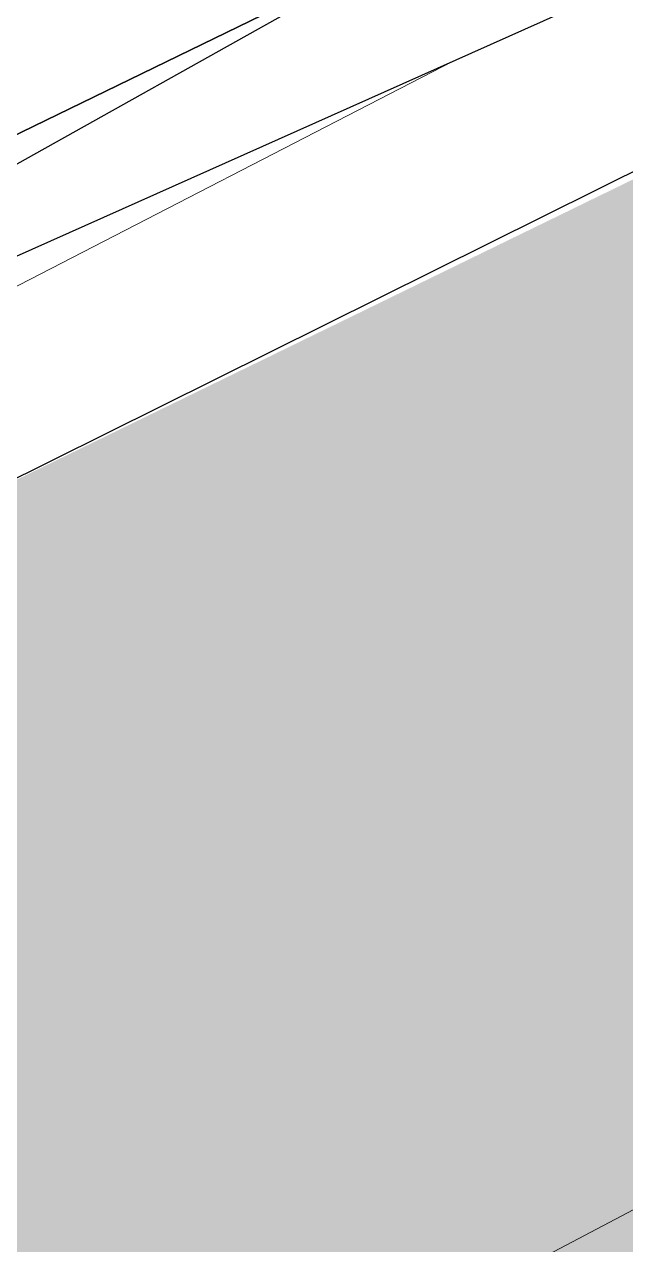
# Model space of a CAD drawing. Header units: metres. Extents: x 3 to 509016, y 4 to 6969473.
# Drawn here: x 507768.898 to 507769.739, y 6967259.781 to 6967261.489 of the extents above; entities that cross this region are included whole.
import ezdxf

# ---------------------------------------------------------------- set-up
doc = ezdxf.new("R2010")
doc.units = ezdxf.units.M
doc.layers.add('_PROP-BDY', color=6, linetype='Continuous', plot=False)
doc.layers.add('A-FLOR', color=252, linetype='Continuous', lineweight=5)
doc.layers.add('S_RM_UG_PIPES', color=252, linetype='EXIST_RISINGMAIN', lineweight=0)
for name, color, linetype in [('HATCH_LANDSCAPE', 1, 'Continuous'), ('mga2020bdy', 252, 'Continuous'), ('mga2020ROAD_KERB_BACK', 252, 'Continuous'), ('mga2020ROAD_KERB_LIP', 252, 'Continuous'), ('STRINGS LIP', 60, 'Continuous'), ('XREF', 7, 'Continuous')]:
    doc.layers.add(name, color=color, linetype=linetype)
doc.styles.get("Standard").update_dxf_attribs({"font": 'ARIALN.TTF'})
doc.linetypes.add('EXIST_RISINGMAIN', pattern='A,5,-2.5,5,-2,["RM",Standard,S=2.5,R=0,X=0,Y=-1.25],-5,5,-2.5,5,-2.5', length=34.5)

# ---------------------------------------------------------------- blocks, each defined once
blk = doc.blocks.new('XD_HATCH')
at = {"layer": 'HATCH_LANDSCAPE', "ltscale": 0.5}
h = blk.add_hatch(dxfattribs=at)
h.set_pattern_fill('GRASS', color=256, scale=0.05)
h.set_pattern_definition([(212.013854887, (0, 0), (-0.28538859865, -1.2375190291), [0.238125, -1.557926224]), (167.013854887, (0, 0), (-0.28538859868, -1.23751902925), [0.238125, -1.031875]), (257.013854887, (0, 0), (1.23751902925, -0.28538859868), [0.238125, -1.031875])])
h.paths.add_polyline_path([(507773.231, 6967254.5403), (507795.1886, 6967268.2729), (507798.4566, 6967269.0609), (507801.7069, 6967269.222), (507805.3767, 6967268.6729), (507808.7612, 6967267.4786), (507811.6257, 6967265.8217), (507814.67, 6967263.1345), (507817.3384, 6967259.6469), (507819.0304, 6967256.9433), (507820.4026, 6967254.7492), (507825.1395, 6967249.8154), (507839.4219, 6967226.9278), (507827.0153, 6967211.6575), (507816.098, 6967209.5361), (507803.586, 6967223.8952), (507801.4694, 6967222.0543), (507795.9398, 6967228.4309), (507787.7173, 6967237.8821)])
h.paths.add_polyline_path([(507824.7568, 6967208.8777), (507817.8418, 6967207.5341), (507820.8548, 6967204.075)])
h.paths.add_polyline_path([(507794.222, 6967274.0798), (507795.5704, 6967270.4222), (507794.4038, 6967270.141), (507792.7219, 6967269.0684), (507771.8963, 6967256.0787), (507768.8747, 6967259.5551), (507768.6503, 6967260.7366), (507773.1109, 6967262.9105), (507788.3829, 6967269.8302), (507789.0653, 6967270.1789), (507789.74, 6967270.665), (507790.1143, 6967270.9786), (507791.6115, 6967272.2332), (507793.7832, 6967273.9277)])
blk = doc.blocks.new('25027_BNP_Skygate Play-Sheet - 000101 - SITE PLAN')
at = {"layer": '_PROP-BDY'}
blk.add_line((-2230178.2, 3986425.7), (-2226983.4, 4009381.8), dxfattribs=at)
at = {"layer": 'A-FLOR'}
blk.add_line((-2227236.9, 4007560.3), (-2227097.8, 4009250.4), dxfattribs=at)
blk = doc.blocks.new('XE_ARCH')
at = {"xscale": 0.001, "yscale": 0.001, "zscale": 0.001, "rotation": 121.996}
blk.add_blockref('25027_BNP_Skygate Play-Sheet - 000101 - SITE PLAN', (509988.1258, 6971273.7702), dxfattribs=at)
blk = doc.blocks.new('XE_LOT BOUNDARY')
at = {"layer": '_PROP-BDY'}
blk.add_line((507788.98, 6967270.1416), (507767.8185, 6967260.6875), dxfattribs=at)
blk = doc.blocks.new('XE_SURVEY')
at = {"layer": 'mga2020bdy'}
blk.add_polyline3d([(507722.5905, 6967232.6075, 4.3474), (507725.1204, 6967234.2155, 4.3986), (507729.3938, 6967236.8067, 4.4566), (507733.0248, 6967239.0482, 4.469), (507736.0993, 6967240.9477, 4.4527), (507736.6834, 6967241.3067, 4.4393), (507736.9844, 6967241.4339, 4.4329), (507737.975, 6967242.3757, 4.4239), (507738.0041, 6967242.4202, 4.4222), (507740.823, 6967244.1743, 4.4566), (507752.055, 6967251.1994, 4.5262), (507759.1248, 6967255.6432, 4.4809), (507762.5143, 6967257.7594, 4.509), (507764.0703, 6967258.6973, 4.5203), (507768.0649, 6967260.9222, 4.5487), (507768.4417, 6967261.119, 4.552), (507772.9333, 6967263.3018, 4.591), (507777.8674, 6967265.5383, 4.6363), (507783.8819, 6967268.22, 4.6925)], dxfattribs=at)
at = {"layer": 'mga2020ROAD_KERB_BACK'}
blk.add_polyline3d([(507738.2228, 6967241.4591, 4.5329), (507740.5152, 6967242.8258, 4.5216), (507741.08, 6967243.8212, 4.5636), (507746.5121, 6967247.2219, 4.6144), (507752.2955, 6967250.8388, 4.6445), (507757.8965, 6967254.3534, 4.6285), (507759.1736, 6967254.499, 4.5861), (507761.3848, 6967256.0005, 4.6263), (507762.5074, 6967257.2531, 4.6308), (507763.0964, 6967257.6156, 4.6351), (507767.4311, 6967260.1022, 4.6661), (507768.2485, 6967260.5368, 4.6718), (507771.8944, 6967262.3499, 4.7037), (507773.1568, 6967262.9317, 4.7146), (507778.0594, 6967265.1621, 4.7595), (507784.0446, 6967267.8262, 4.8092)], dxfattribs=at)
at = {"layer": 'mga2020ROAD_KERB_LIP'}
blk.add_polyline3d([(507783.8819, 6967268.22, 4.6925), (507777.8674, 6967265.5383, 4.6363), (507772.9333, 6967263.3018, 4.591), (507768.4417, 6967261.119, 4.552), (507768.0649, 6967260.9222, 4.5487), (507764.0703, 6967258.6973, 4.5203), (507762.5143, 6967257.7594, 4.509), (507759.1248, 6967255.6432, 4.4809), (507757.4654, 6967254.5665, 4.4958), (507752.055, 6967251.1994, 4.5262), (507746.2396, 6967247.5524, 4.5016), (507740.823, 6967244.1743, 4.4566), (507737.975, 6967242.3757, 4.4239)], dxfattribs=at)
at = {"layer": 'S_RM_UG_PIPES'}
blk.add_lwpolyline([(507783.0387, 6967266.9042), (507782.2027, 6967265.9602), (507774.9124, 6967262.4329), (507770.4424, 6967260.194), (507766.0161, 6967257.8685), (507761.8947, 6967255.7032), (507756.9433, 6967252.5983), (507752.2532, 6967249.6573), (507747.9878, 6967247.1179), (507745.4098, 6967245.5836), (507743.6911, 6967244.5608), (507741.1352, 6967242.9905), (507734.7873, 6967238.9962), (507730.5554, 6967236.3333), (507726.0446, 6967234.1852), (507725.0957, 6967233.7482), (507720.8087, 6967233.4102), (507720.2157, 6967230.8222)], dxfattribs=at)
blk = doc.blocks.new('XD_DESIGN_1')
at = {"layer": 'mga2020ROAD_KERB_BACK'}
blk.add_polyline3d([(507738.2228, 6967241.4591, 4.5329), (507740.5152, 6967242.8258, 4.5216), (507741.08, 6967243.8212, 4.5636), (507746.5121, 6967247.2219, 4.6144), (507752.2955, 6967250.8388, 4.6445), (507757.8965, 6967254.3534, 4.6285), (507759.1736, 6967254.499, 4.5861), (507761.3848, 6967256.0005, 4.6263), (507762.5074, 6967257.2531, 4.6308), (507763.0964, 6967257.6156, 4.6351), (507767.4311, 6967260.1022, 4.6661), (507768.2485, 6967260.5368, 4.6718), (507771.8944, 6967262.3499, 4.7037), (507773.1568, 6967262.9317, 4.7146), (507778.0594, 6967265.1621, 4.7595), (507784.0446, 6967267.8262, 4.8092), (507788.4512, 6967269.6966, 4.8489), (507789.1437, 6967270.0505, 4.8638), (507789.8322, 6967270.5465, 4.8695), (507791.7059, 6967272.1166, 4.8826)], dxfattribs=at)
at = {"layer": 'STRINGS LIP', "color": 60, "linetype": 'Continuous', "lineweight": -3}
blk.add_polyline3d([(507739.7938, 6967240.6545, 4.5), (507750.7608, 6967250.1603, 4.6008), (507764.6279, 6967258.6941, 4.626), (507767.8185, 6967260.6875, 4.6018), (507767.9299, 6967260.7572, 4.601), (507769.3113, 6967261.5314, 4.5891), (507772.9333, 6967263.3018, 4.62)], dxfattribs=at)
blk = doc.blocks.new('XD_DESIGN_2')
at = {"layer": 'mga2020ROAD_KERB_BACK'}
blk.add_polyline3d([(507738.2228, 6967241.4591, 4.5329), (507740.5152, 6967242.8258, 4.5216), (507741.08, 6967243.8212, 4.5636), (507746.5121, 6967247.2219, 4.6144), (507752.2955, 6967250.8388, 4.6445), (507757.8965, 6967254.3534, 4.6285), (507759.1736, 6967254.499, 4.5861), (507761.3848, 6967256.0005, 4.6263), (507762.5074, 6967257.2531, 4.6308), (507763.0964, 6967257.6156, 4.6351), (507767.4311, 6967260.1022, 4.6661), (507768.2485, 6967260.5368, 4.6718), (507771.8944, 6967262.3499, 4.7037), (507773.1568, 6967262.9317, 4.7146), (507778.0594, 6967265.1621, 4.7595), (507784.0446, 6967267.8262, 4.8092), (507788.4512, 6967269.6966, 4.8489), (507789.1437, 6967270.0505, 4.8638), (507789.8322, 6967270.5465, 4.8695), (507791.7059, 6967272.1166, 4.8826)], dxfattribs=at)
at = {"layer": 'STRINGS LIP', "color": 60, "linetype": 'Continuous', "lineweight": -3}
blk.add_polyline3d([(507739.7938, 6967240.6545, 4.5), (507750.7608, 6967250.1603, 4.6008), (507764.6279, 6967258.6941, 4.626), (507767.8185, 6967260.6875, 4.6018), (507767.9299, 6967260.7572, 4.601), (507769.3113, 6967261.5314, 4.5891), (507772.9333, 6967263.3018, 4.62)], dxfattribs=at)

msp = doc.modelspace()

# ---------------------------------------------------------------- block references
for name in ['XD_HATCH', 'XE_ARCH', 'XE_SURVEY']:
    msp.add_blockref(name, (0, 0))
at = {"layer": 'XREF'}
for name in ['XD_HATCH', 'XE_ARCH', 'XE_SURVEY', 'XE_LOT BOUNDARY']:
    msp.add_blockref(name, (0, 0), dxfattribs=at)

# ---------------------------------------------------------------- next in the draw order: block references
msp.add_blockref('XD_DESIGN_1', (0, 0))

# ---------------------------------------------------------------- next in the draw order: block references
msp.add_blockref('XD_DESIGN_2', (0, 0), dxfattribs=at)

doc.saveas('drawing.dxf')
